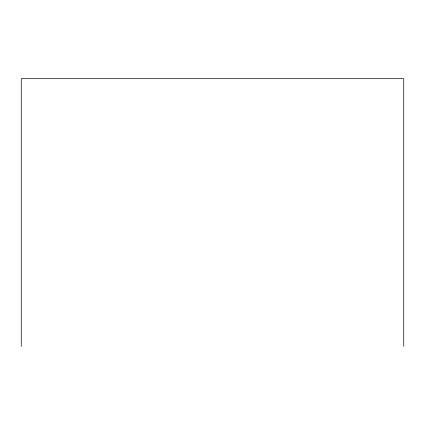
<?xml version="1.0" encoding="UTF-8"?>
<svg xmlns="http://www.w3.org/2000/svg" width="425" height="425" viewBox="0 0 425 425"><rect width="100%" height="100%" fill="white"/><g stroke="black" fill="none" stroke-linecap="round" stroke-linejoin="round"><path stroke-width="0.64" d="M403.75 346.359L403.75 78.641L21.25 78.641L21.25 346.359"/></g></svg>
